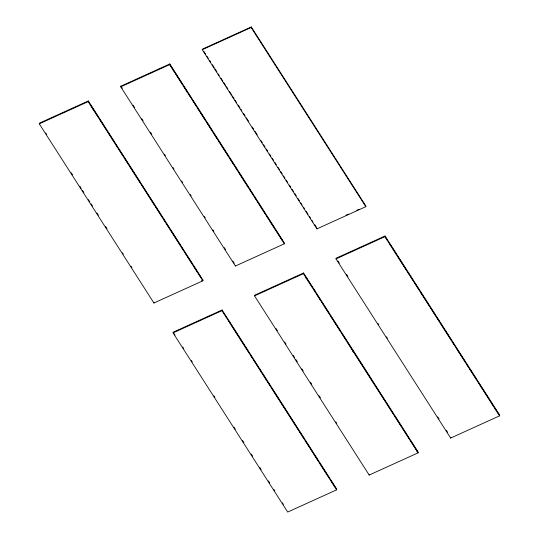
<?xml version="1.0" encoding="UTF-8"?>
<svg xmlns="http://www.w3.org/2000/svg" width="539" height="539" viewBox="0 0 539 539"><rect width="100%" height="100%" fill="white"/><g stroke="black" fill="none" stroke-linecap="round" stroke-linejoin="round"><path stroke-width="0.81" d="M39.273 123.829L39.455 123.141L88.335 100.941L203.001 280.118L202.826 280.812L153.938 303.006L39.273 123.829L88.16 101.635L88.335 100.941M92.432 108.918L92.614 108.224M120.749 86.833L120.925 86.146L169.812 63.946L284.477 243.123L284.296 243.817L235.415 266.01L120.749 86.833L169.63 64.64L169.812 63.946M202.26 49.703L202.401 49.15L251.289 26.95L365.947 206.127L365.806 206.68L316.925 228.88L202.26 49.703L251.14 27.502L251.289 26.95M153.938 303.006L154.12 302.318M173.053 332.873L173.228 332.179L222.115 309.986L336.781 489.163L336.599 489.85L287.711 512.05L173.053 332.873L221.933 310.673L222.115 309.986M235.415 266.01L235.59 265.323M254.523 295.877L254.704 295.183L303.585 272.99L418.251 452.167L418.075 452.854L369.188 475.054L254.523 295.877L303.41 273.677L303.585 272.99M267.654 382.724L267.836 382.036L270.551 386.274M316.925 228.88L317.067 228.327M305.889 278.164L306.071 277.47M335.999 258.882L336.174 258.188L385.062 235.994L499.727 415.171L499.545 415.859L450.665 438.059L335.999 258.882L384.88 236.682L385.062 235.994M351.664 349.683L351.839 348.996M352.809 351.475L352.984 350.788M403.462 266.327L403.644 265.639L406.366 269.891M378.56 391.718L378.742 391.031L380.514 393.807M369.188 475.054L369.37 474.36M416.97 451.743L417.152 451.055L415.374 448.266M450.665 438.059L450.84 437.365M201.478 280.812L203.001 280.118M346.092 215.149L348.383 214.104M356.784 210.291L359.075 209.253M385.587 237.409L387.575 240.529M389.966 244.248L391.314 246.37M392.217 247.765L394.009 250.581M394.912 251.976L396.711 254.799M398.058 256.901L403.004 264.636M407.275 271.299L409.094 274.149M410.455 276.264L411.816 278.407M412.012 278.69L412.914 280.118M414.275 282.241L416.088 285.084M417.004 286.492L418.816 289.342M420.824 292.468L423.081 296.012M423.991 297.413L425.797 300.25M426.706 301.658L428.06 303.787M428.256 304.077L429.61 306.206M430.513 307.614L435.492 315.396M436.139 316.393L439.312 321.372M440.673 323.488L444.304 329.174M444.944 330.158L451.662 340.668M452.558 342.056L454.795 345.566M456.331 347.958L465.736 362.666M466.633 364.054L468.425 366.857M469.772 368.952L473.801 375.252M474.697 376.653L476.489 379.456M478.47 382.549L480.262 385.358M481.159 386.753L482.951 389.562M483.847 390.95L491.016 402.148M491.912 403.549L493.704 406.352M494.6 407.747L496.392 410.55M497.281 411.951L498.629 414.046M251.14 27.502L365.806 206.68M384.88 236.682L499.545 415.859M203.762 51.272L205.575 54.102M206.936 56.231L208.29 58.353M209.651 60.476L210.56 61.897M212.373 64.727L214.185 67.564M215.088 68.979L216.907 71.808M218.261 73.937L219.171 75.352M220.983 78.182L222.796 81.018M223.705 82.433L225.518 85.263M226.42 86.685L227.781 88.807M229.594 91.643L231.406 94.473M232.316 95.888L234.128 98.725M235.031 100.139L236.392 102.262M238.204 105.098L240.017 107.928M240.926 109.343L241.829 110.764M243.641 113.594L245.002 115.717M246.363 117.846L248.627 121.383M252.259 127.049L253.613 129.178M254.974 131.3L257.238 134.844M260.869 140.511L262.224 142.633M263.584 144.755L264.945 146.884M266.306 149.007L267.667 151.129M269.48 153.965L270.841 156.088M272.195 158.21L273.556 160.339M274.917 162.461L276.278 164.584M278.09 167.42L279.451 169.542M280.806 171.672L282.166 173.794M283.527 175.916L284.888 178.045M286.249 180.167L287.604 182.29M289.423 185.126L290.777 187.249M292.138 189.371L293.499 191.5M294.86 193.622L296.221 195.751M298.033 198.581L299.388 200.703M300.749 202.832L302.109 204.955M303.47 207.077L304.373 208.499M306.186 211.328L308.005 214.165M309.359 216.287L310.72 218.41M312.081 220.539L312.991 221.953M314.803 224.783L316.615 227.62M337.987 261.024L339.348 263.147M346.604 274.479L347.958 276.601M377.873 323.346L378.782 324.761M386.483 336.801L387.393 338.216M437.702 416.829L439.056 418.951M446.312 430.284L447.666 432.413M170.196 65.138L171.975 67.927M172.864 69.309L174.643 72.105M175.539 73.486L182.216 83.929M183.55 86.011L187.559 92.284M188.448 93.665L190.227 96.454M192.214 99.547L194.02 102.383M194.929 103.784L196.728 106.614M197.638 108.022L199.443 110.852M200.798 112.961L205.319 120.029M206.221 121.437L211.638 129.912M213.188 132.318L217.244 138.664M218.598 140.773L219.946 142.896M220.849 144.29L225.807 152.052M226.71 153.447L228.509 156.276M229.412 157.678L231.218 160.501M232.12 161.902L233.919 164.725M235.273 166.834L236.17 168.249M236.365 168.539L237.706 170.647M239.053 172.729L243.076 179.036M243.972 180.424L245.757 183.226M246.653 184.614L248.445 187.424M249.341 188.812L253.364 195.111M254.26 196.499L256.045 199.309M257.393 201.397L260.97 206.996M261.159 207.286L265.693 214.381M266.603 215.789L268.415 218.632M269.776 220.747L274.311 227.842M275.22 229.25L277.026 232.093M278.393 234.209L282.47 240.596M305.916 277.214L307.506 279.714M308.146 280.704L309.938 283.514M310.835 284.909L312.627 287.718M313.53 289.113L315.322 291.929M316.669 294.018L320.705 300.338M321.601 301.732L323.393 304.542M324.289 305.936L328.777 312.95M330.764 316.043L332.556 318.859M333.904 320.954L337.94 327.267M338.836 328.662L340.628 331.472M341.531 332.866L346.011 339.887M347.359 341.975L351.394 348.295M352.034 349.285L364.398 368.622M364.62 368.945L374.645 384.637M374.955 385.102L376.876 388.114M377.59 389.239L378.546 390.728M381.855 395.882L385.405 401.447M386.295 402.822L392.965 413.251M394.299 415.326L397.849 420.892M398.045 421.181L401.595 426.747M402.929 428.822L406.932 435.081M407.821 436.462L409.6 439.245M410.489 440.626L414.484 446.885M169.63 64.64L284.296 243.817M303.41 273.677L418.075 452.854M120.925 86.146L122.286 88.268M133.167 105.267L134.521 107.389M141.777 118.721L143.138 120.844M150.388 132.176L151.749 134.299M164.435 154.134L165.345 155.549M173.046 167.589L173.956 169.003M181.656 181.043L182.566 182.458M190.267 194.498L191.177 195.913M204.321 216.456L205.224 217.871M212.932 229.91L213.835 231.325M224.264 247.617L225.619 249.739M232.875 261.071L234.236 263.194M276.002 328.473L277.363 330.596M284.619 341.928L285.973 344.05M293.229 355.383L294.584 357.505M295.945 359.634L297.306 361.757M301.84 368.838L303.201 370.967M310.451 382.292L311.811 384.422M319.061 395.754L320.422 397.876M335.831 421.956L336.734 423.371M90.229 104.485L92.216 107.605M92.802 108.514L93.995 110.394M94.628 111.364L98.132 116.848M99.445 118.89L102.949 124.374M103.825 125.735L104.701 127.116M104.896 127.406L106.695 130.229M108.049 132.338L114.807 142.916M115.717 144.311L117.515 147.14M118.418 148.542L120.217 151.365M121.127 152.766L122.926 155.596M124.28 157.698L128.787 164.752M129.69 166.153L136.899 177.432M137.095 177.722L140.692 183.361M141.595 184.756L143.394 187.579M144.297 188.973L146.096 191.796M146.999 193.198L148.798 196.021M150.145 198.116L154.194 204.456M155.549 206.558L162.744 217.823M163.647 219.218L165.446 222.041M166.349 223.436L168.148 226.259M168.343 226.548L169.246 227.977M170.156 229.385L171.968 232.228M172.878 233.636L175.141 237.187M176.051 238.595L177.863 241.445M178.773 242.853L180.585 245.696M181.495 247.105L183.759 250.655M184.668 252.063L186.481 254.907M187.39 256.315L189.202 259.158M190.112 260.566L191.924 263.416M193.285 265.532L195.098 268.375M196.007 269.783L197.82 272.626M198.729 274.034L200.542 276.878M223.981 313.496L224.797 314.783M225.619 316.049L226.434 317.336M228.388 320.382L230.193 323.211M231.548 325.32L236.055 332.381M236.965 333.776L244.18 345.068M245.083 346.469L246.889 349.299M247.792 350.7L249.597 353.53M250.5 354.931L252.751 358.469M253.66 359.87L255.459 362.7M256.369 364.101L258.168 366.931M259.07 368.332L260.876 371.155M262.23 373.264L266.293 379.618M271.454 387.676L278.69 398.995M280.051 401.11L287.28 412.423M288.19 413.831L289.995 416.667M290.905 418.069L292.711 420.905M293.62 422.313L295.877 425.85M296.787 427.259L298.593 430.095M299.495 431.496L301.301 434.333M302.211 435.741L304.016 438.578M305.377 440.686L309.898 447.761M310.808 449.169L312.613 452.005M313.974 454.114L318.037 460.481M319.398 462.597L326.634 473.916M327.995 476.025L329.349 478.154M330.252 479.555L332.058 482.392M332.967 483.8L335.224 487.344M88.16 101.635L202.826 280.812M221.933 310.673L336.599 489.85M45.802 133.052L46.704 134.467M71.182 172.716L72.536 174.838M79.792 186.171L81.153 188.293M82.507 190.422L83.868 192.544M88.403 199.625L89.764 201.748M91.118 203.877L92.479 205.999M97.013 213.08L98.374 215.209M105.624 226.535L106.985 228.664M122.393 252.744L123.296 254.159M131.004 266.199L131.914 267.613M174.137 333.594L175.04 335.015M182.748 347.055L183.651 348.47M191.358 360.51L192.268 361.925M214.017 395.922L214.926 397.337M233.96 427.083L235.321 429.206M242.57 440.538L243.931 442.66M251.181 453.993L252.542 456.115M259.798 467.448L261.152 469.577M268.409 480.903L269.763 483.032M273.846 489.405L274.749 490.82M282.456 502.86L283.366 504.275"/></g></svg>
